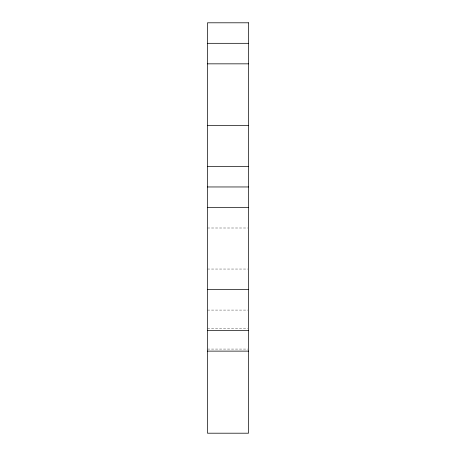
<?xml version="1.0" encoding="UTF-8"?>
<svg xmlns="http://www.w3.org/2000/svg" width="456" height="456" viewBox="0 0 456 456"><rect width="100%" height="100%" fill="white"/><g stroke="black" fill="none" stroke-linecap="round" stroke-linejoin="round"><path stroke-width="0.34" stroke-dasharray="2.28 1.71" d="M207.48 228L247.813 228M207.48 269.04L247.813 269.04M207.48 310.08L247.813 310.08M207.48 328.548L247.813 328.548M207.48 349.068L247.813 349.068"/><path stroke-width="0.68" d="M207.48 43.32L248.52 43.32M207.48 63.84L248.52 63.84M207.48 125.4L248.52 125.4M207.48 166.44L248.52 166.44M207.48 186.96L248.52 186.96M207.48 207.48L248.52 207.48M207.48 289.56L248.52 289.56M207.48 330.6L248.52 330.6M207.48 351.12L248.52 351.12M248.52 22.8L207.48 22.8L207.48 433.2L248.52 433.2L248.52 22.8"/></g></svg>
